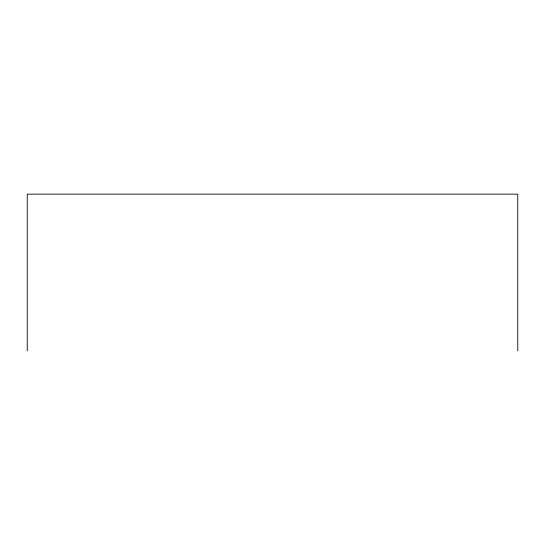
<?xml version="1.0" encoding="UTF-8"?>
<svg xmlns="http://www.w3.org/2000/svg" width="545" height="545" viewBox="0 0 545 545"><rect width="100%" height="100%" fill="white"/><g stroke="black" fill="none" stroke-linecap="round" stroke-linejoin="round"><path stroke-width="0.82" d="M517.75 350.851L517.75 194.149L27.25 194.149L27.25 350.851"/></g></svg>
